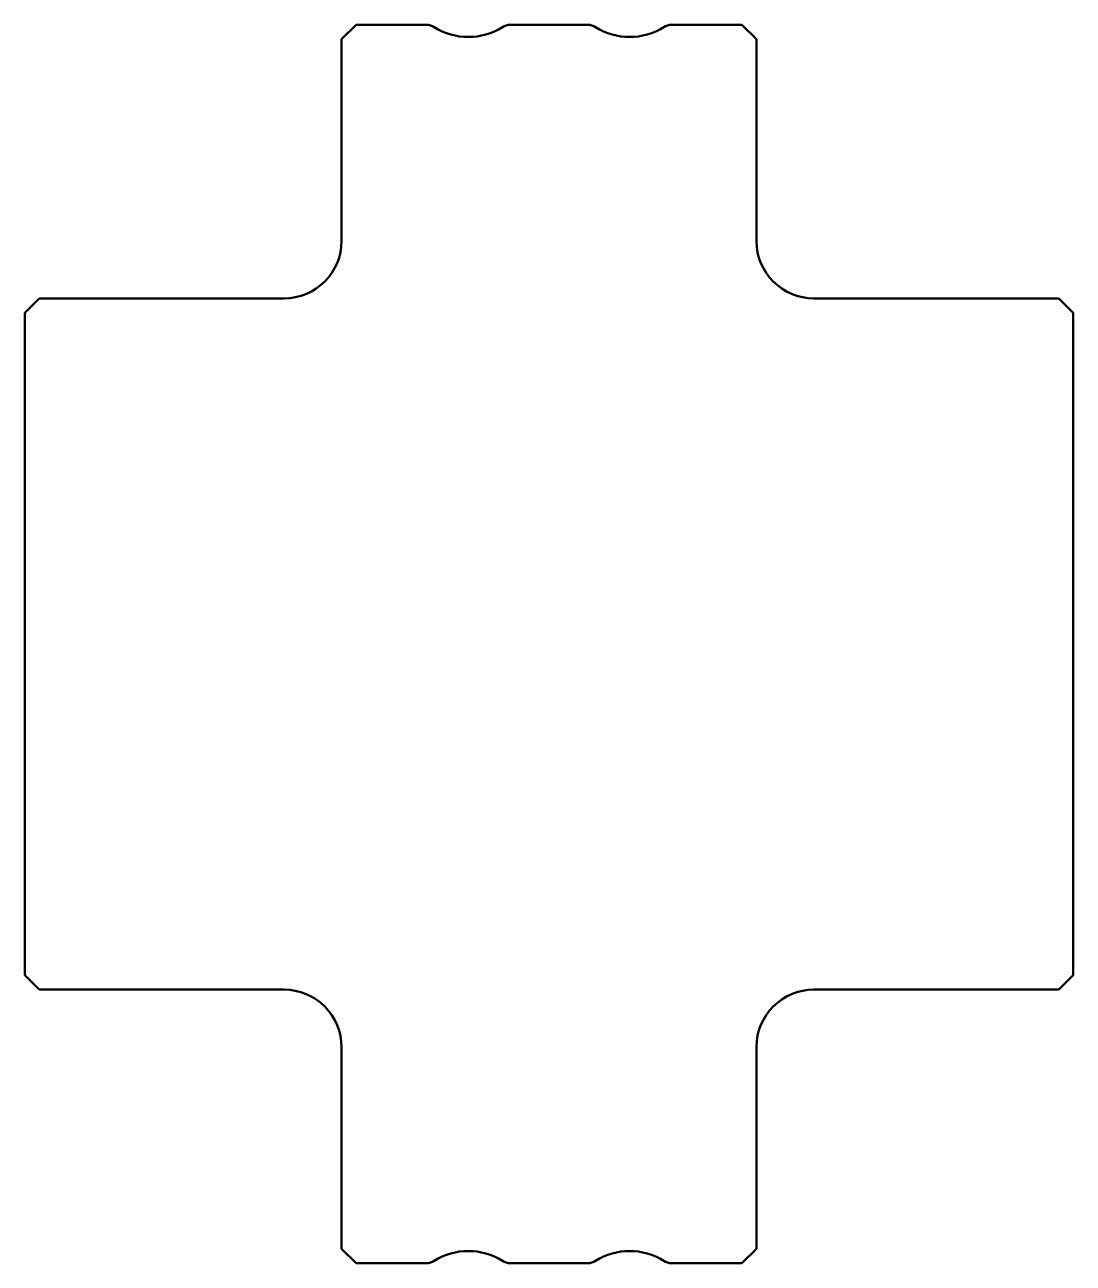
# Model space of a CAD drawing. Header units: metres. Extents: x 149.909 to 150.091, y 89.892 to 90.108.
import ezdxf

# ---------------------------------------------------------------- set-up
doc = ezdxf.new("R2010")
doc.units = ezdxf.units.M
doc.layers.get('0').update_dxf_attribs({"lineweight": 25, "true_color": 0xffffff})
doc.layers.add('Außenkante', color=7, linetype='Continuous', lineweight=50, true_color=0x000000)

msp = doc.modelspace()

# ---------------------------------------------------------------- linework, layer by layer
for p, q in [((149.986, 90.10538), (149.986, 90.10538143569475)), ((150.014, 90.10537778098269), (150.014, 90.10538000000001)), ((149.986, 89.89462), (149.986, 89.89461856430525)), ((150.014, 89.89462221901731), (150.014, 89.89461999999999))]:
    msp.add_line(p, q)
at = {"layer": 'Außenkante'}
for p, q in [((149.964, 90.105), (149.9665, 90.1075)), ((149.9665, 90.1075), (149.97873963351293, 90.1075)), ((149.99326036648705, 90.1075), (150.0067289057418, 90.1075)), ((150.02126109425814, 90.1075), (150.0335, 90.1075)), ((150.0335, 90.1075), (150.036, 90.105)), ((149.964, 90.07), (149.964, 90.105)), ((150.036, 90.07), (150.036, 90.105)), ((149.9115, 90.06), (149.909, 90.0575)), ((149.9115, 90.06), (149.954, 90.06)), ((150.046, 90.06), (150.0885, 90.06)), ((150.0885, 90.06), (150.091, 90.0575)), ((149.909, 90), (149.909, 90.0575)), ((150.091, 90), (150.091, 90.0575)), ((149.909, 90), (149.909, 89.9425)), ((150.091, 90), (150.091, 89.9425)), ((149.9115, 89.94), (149.909, 89.9425)), ((150.0885, 89.94), (150.091, 89.9425)), ((149.9115, 89.94), (149.954, 89.94)), ((150.046, 89.94), (150.0885, 89.94)), ((149.964, 89.93), (149.964, 89.895)), ((150.036, 89.93), (150.036, 89.895)), ((149.964, 89.895), (149.9665, 89.8925)), ((150.0335, 89.8925), (150.036, 89.895)), ((149.9665, 89.8925), (149.97873963351293, 89.8925)), ((149.99326036648705, 89.8925), (150.0067289057418, 89.8925)), ((150.02126109425814, 89.8925), (150.0335, 89.8925))]:
    msp.add_line(p, q, dxfattribs=at)
for centre, radius, start, end in [((149.97873963351293, 90.105), 0.0025, 57.465664770363844, 90), ((149.986, 90.11638143569475), 0.011, 237.4656647701684, 302.5343352298315), ((149.99326036648705, 90.105), 0.0025, 90, 122.53433522963616), ((150.0067289057418, 90.105), 0.0025, 57.43682571777617, 90), ((150.01399499999997, 90.11637777984633), 0.011, 237.43682571793596, 302.56317428206404), ((150.02126109425814, 90.105), 0.0025, 90, 122.56317428222383), ((149.954, 90.07), 0.01, 270, 0), ((150.046, 90.07), 0.01, 180, 270), ((149.954, 89.93), 0.01, 0, 90.00000000000001), ((150.046, 89.93), 0.01, 90.00000000000001, 180), ((149.986, 89.88361856430525), 0.011, 57.465664770168466, 122.53433522983163), ((150.01399499999997, 89.88362222015367), 0.011, 57.43682571793596, 122.56317428206413), ((149.97873963351293, 89.895), 0.0025, 270, 302.5343352296362), ((149.99326036648705, 89.895), 0.0025, 237.46566477036382, 270), ((150.0067289057418, 89.895), 0.0025, 270, 302.5631742822238), ((150.02126109425814, 89.895), 0.0025, 237.43682571777617, 270)]:
    msp.add_arc(centre, radius, start, end, dxfattribs=at)

doc.saveas('drawing.dxf')
